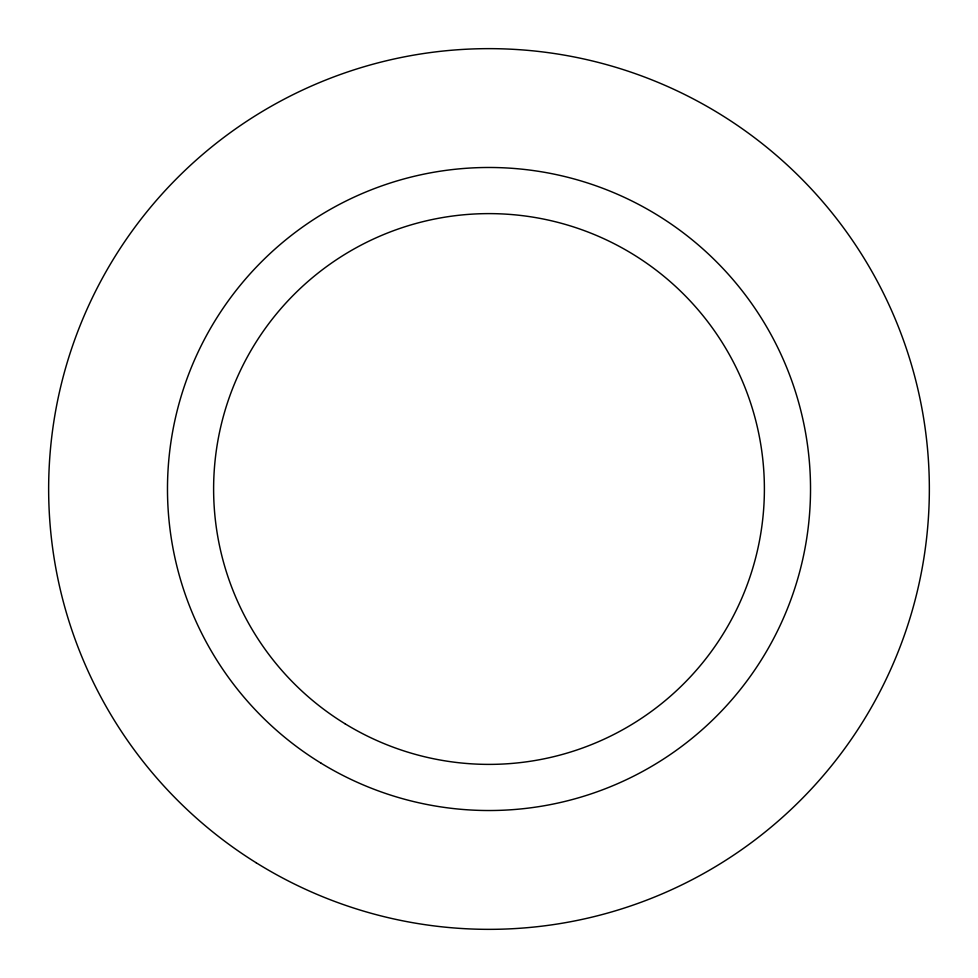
<?xml version="1.0" encoding="UTF-8"?>
<svg xmlns="http://www.w3.org/2000/svg" width="978" height="978" viewBox="0 0 978 978"><rect width="100%" height="100%" fill="white"/><g stroke="black" fill="none" stroke-linecap="round" stroke-linejoin="round"><path stroke-width="1.47" d="M321.139 763.231A321.53 321.53 0 0 0 810.42 497.252A321.53 321.53 0 0 0 335.442 206.517A321.53 321.53 0 0 0 321.139 763.231M345.124 723.818A275.393 275.393 0 0 0 764.295 496.188A275.393 275.393 0 0 0 357.581 246.994A275.393 275.393 0 0 0 345.124 723.818M256.126 862.73A440.344 440.344 0 0 0 929.1 503.804A440.344 440.344 0 0 0 281.774 100.453A440.344 440.344 0 0 0 256.126 862.73"/></g></svg>
